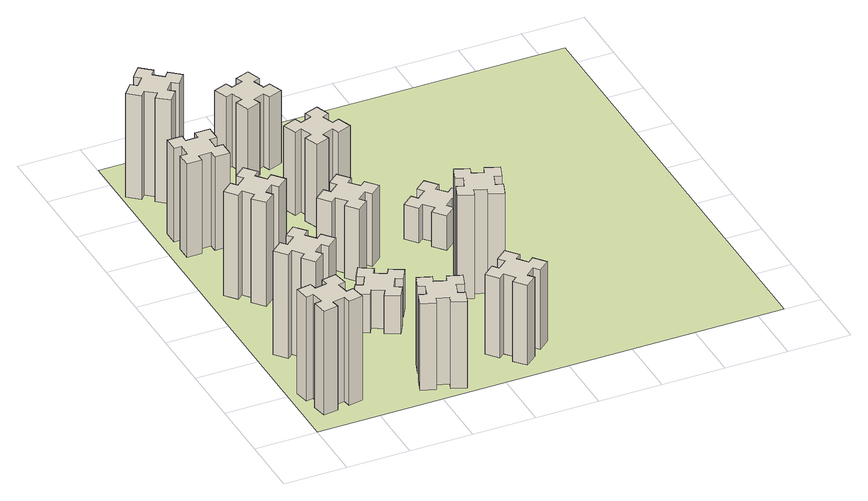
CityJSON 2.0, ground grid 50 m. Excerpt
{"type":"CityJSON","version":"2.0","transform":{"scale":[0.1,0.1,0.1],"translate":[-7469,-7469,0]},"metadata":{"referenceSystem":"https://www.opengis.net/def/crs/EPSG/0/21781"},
"CityObjects":{
"building1":{"type":"Building","attributes":{"class":"1000","function":"1000","usage":"1000","yearOfConstruction":2016,"roofType":"1000","measuredHeight":90,"storeysAboveGround":30,"storeysBelowGround":0},"geometry":[{"type":"Solid","lod":"1","boundaries":[[[[0,1,2,3,4,5,6,7,8,9,10,11,12,13,14,15,16,17,18,19]],[[17,16,20,21]],[[16,15,22,20]],[[15,14,23,22]],[[14,13,24,23]],[[13,12,25,24]],[[12,11,26,25]],[[11,10,27,26]],[[10,9,28,27]],[[9,8,29,28]],[[8,7,30,29]],[[7,6,31,30]],[[6,5,32,31]],[[5,4,33,32]],[[4,3,34,33]],[[3,2,35,34]],[[2,1,36,35]],[[1,0,37,36]],[[0,19,38,37]],[[19,18,39,38]],[[18,17,21,39]],[[24,25,26,27,28,29,30,31,32,33,34,35,36,37,38,39,21,20,22,23]]]]}]},
"building2":{"type":"Building","attributes":{"class":"1000","function":"1000","usage":"1000","yearOfConstruction":2016,"roofType":"1000","measuredHeight":90,"storeysAboveGround":30,"storeysBelowGround":0},"geometry":[{"type":"Solid","lod":"1","boundaries":[[[[40,41,42,43,44,45,46,47,48,49,50,51,52,53,54,55,56,57,58,59]],[[57,56,60,61]],[[56,55,62,60]],[[55,54,63,62]],[[54,53,64,63]],[[53,52,65,64]],[[52,51,66,65]],[[51,50,67,66]],[[50,49,68,67]],[[49,48,69,68]],[[48,47,70,69]],[[47,46,71,70]],[[46,45,72,71]],[[45,44,73,72]],[[44,43,74,73]],[[43,42,75,74]],[[42,41,76,75]],[[41,40,77,76]],[[40,59,78,77]],[[59,58,79,78]],[[58,57,61,79]],[[64,65,66,67,68,69,70,71,72,73,74,75,76,77,78,79,61,60,62,63]]]]}]},
"building3":{"type":"Building","attributes":{"class":"1000","function":"1000","usage":"1000","yearOfConstruction":2016,"roofType":"1000","measuredHeight":90,"storeysAboveGround":30,"storeysBelowGround":0},"geometry":[{"type":"Solid","lod":"1","boundaries":[[[[80,81,82,83,84,85,86,87,88,89,90,91,92,93,94,95,96,97,98,99]],[[97,96,100,101]],[[96,95,102,100]],[[95,94,103,102]],[[94,93,104,103]],[[93,92,105,104]],[[92,91,106,105]],[[91,90,107,106]],[[90,89,108,107]],[[89,88,109,108]],[[88,87,110,109]],[[87,86,111,110]],[[86,85,112,111]],[[85,84,113,112]],[[84,83,114,113]],[[83,82,115,114]],[[82,81,116,115]],[[81,80,117,116]],[[80,99,118,117]],[[99,98,119,118]],[[98,97,101,119]],[[104,105,106,107,108,109,110,111,112,113,114,115,116,117,118,119,101,100,102,103]]]]}]},
"building4":{"type":"Building","attributes":{"class":"1000","function":"1000","usage":"1000","yearOfConstruction":2016,"roofType":"1000","measuredHeight":81,"storeysAboveGround":30,"storeysBelowGround":0},"geometry":[{"type":"Solid","lod":"1","boundaries":[[[[120,121,122,123,124,125,126,127,128,129,130,131,132,133,134,135,136,137,138,139]],[[137,136,140,141]],[[136,135,142,140]],[[135,134,143,142]],[[134,133,144,143]],[[133,132,145,144]],[[132,131,146,145]],[[131,130,147,146]],[[130,129,148,147]],[[129,128,149,148]],[[128,127,150,149]],[[127,126,151,150]],[[126,125,152,151]],[[125,124,153,152]],[[124,123,154,153]],[[123,122,155,154]],[[122,121,156,155]],[[121,120,157,156]],[[120,139,158,157]],[[139,138,159,158]],[[138,137,141,159]],[[144,145,146,147,148,149,150,151,152,153,154,155,156,157,158,159,141,140,142,143]]]]}]},
"building5":{"type":"Building","attributes":{"class":"1000","function":"1000","usage":"1000","yearOfConstruction":2016,"roofType":"1000","measuredHeight":75,"storeysAboveGround":30,"storeysBelowGround":0},"geometry":[{"type":"Solid","lod":"1","boundaries":[[[[160,161,162,163,164,165,166,167,168,169,170,171,172,173,174,175,176,177,178,179]],[[177,176,180,181]],[[176,175,182,180]],[[175,174,183,182]],[[174,173,184,183]],[[173,172,185,184]],[[172,171,186,185]],[[171,170,187,186]],[[170,169,188,187]],[[169,168,189,188]],[[168,167,190,189]],[[167,166,191,190]],[[166,165,192,191]],[[165,164,193,192]],[[164,163,194,193]],[[163,162,195,194]],[[162,161,196,195]],[[161,160,197,196]],[[160,179,198,197]],[[179,178,199,198]],[[178,177,181,199]],[[184,185,186,187,188,189,190,191,192,193,194,195,196,197,198,199,181,180,182,183]]]]}]},
"building6":{"type":"Building","attributes":{"class":"1000","function":"1000","usage":"1000","yearOfConstruction":2016,"roofType":"1000","measuredHeight":90,"storeysAboveGround":30,"storeysBelowGround":0},"geometry":[{"type":"Solid","lod":"1","boundaries":[[[[200,201,202,203,204,205,206,207,208,209,210,211,212,213,214,215,216,217,218,219]],[[217,216,220,221]],[[216,215,222,220]],[[215,214,223,222]],[[214,213,224,223]],[[213,212,225,224]],[[212,211,226,225]],[[211,210,227,226]],[[210,209,228,227]],[[209,208,229,228]],[[208,207,230,229]],[[207,206,231,230]],[[206,205,232,231]],[[205,204,233,232]],[[204,203,234,233]],[[203,202,235,234]],[[202,201,236,235]],[[201,200,237,236]],[[200,219,238,237]],[[219,218,239,238]],[[218,217,221,239]],[[224,225,226,227,228,229,230,231,232,233,234,235,236,237,238,239,221,220,222,223]]]]}]},
"building7":{"type":"Building","attributes":{"class":"1000","function":"1000","usage":"1000","yearOfConstruction":2016,"roofType":"1000","measuredHeight":33,"storeysAboveGround":30,"storeysBelowGround":0},"geometry":[{"type":"Solid","lod":"1","boundaries":[[[[240,241,242,243,244,245,246,247,248,249,250,251,252,253,254,255,256,257,258,259]],[[257,256,260,261]],[[256,255,262,260]],[[255,254,263,262]],[[254,253,264,263]],[[253,252,265,264]],[[252,251,266,265]],[[251,250,267,266]],[[250,249,268,267]],[[249,248,269,268]],[[248,247,270,269]],[[247,246,271,270]],[[246,245,272,271]],[[245,244,273,272]],[[244,243,274,273]],[[243,242,275,274]],[[242,241,276,275]],[[241,240,277,276]],[[240,259,278,277]],[[259,258,279,278]],[[258,257,261,279]],[[264,265,266,267,268,269,270,271,272,273,274,275,276,277,278,279,261,260,262,263]]]]}]},
"building8":{"type":"Building","attributes":{"class":"1000","function":"1000","usage":"1000","yearOfConstruction":2016,"roofType":"1000","measuredHeight":63,"storeysAboveGround":30,"storeysBelowGround":0},"geometry":[{"type":"Solid","lod":"1","boundaries":[[[[280,281,282,283,284,285,286,287,288,289,290,291,292,293,294,295,296,297,298,299]],[[297,296,300,301]],[[296,295,302,300]],[[295,294,303,302]],[[294,293,304,303]],[[293,292,305,304]],[[292,291,306,305]],[[291,290,307,306]],[[290,289,308,307]],[[289,288,309,308]],[[288,287,310,309]],[[287,286,311,310]],[[286,285,312,311]],[[285,284,313,312]],[[284,283,314,313]],[[283,282,315,314]],[[282,281,316,315]],[[281,280,317,316]],[[280,299,318,317]],[[299,298,319,318]],[[298,297,301,319]],[[304,305,306,307,308,309,310,311,312,313,314,315,316,317,318,319,301,300,302,303]]]]}]},
"building9":{"type":"Building","attributes":{"class":"1000","function":"1000","usage":"1000","yearOfConstruction":2016,"roofType":"1000","measuredHeight":69,"storeysAboveGround":30,"storeysBelowGround":0},"geometry":[{"type":"Solid","lod":"1","boundaries":[[[[320,321,322,323,324,325,326,327,328,329,330,331,332,333,334,335,336,337,338,339]],[[337,336,340,341]],[[336,335,342,340]],[[335,334,343,342]],[[334,333,344,343]],[[333,332,345,344]],[[332,331,346,345]],[[331,330,347,346]],[[330,329,348,347]],[[329,328,349,348]],[[328,327,350,349]],[[327,326,351,350]],[[326,325,352,351]],[[325,324,353,352]],[[324,323,354,353]],[[323,322,355,354]],[[322,321,356,355]],[[321,320,357,356]],[[320,339,358,357]],[[339,338,359,358]],[[338,337,341,359]],[[344,345,346,347,348,349,350,351,352,353,354,355,356,357,358,359,341,340,342,343]]]]}]},
"building10":{"type":"Building","attributes":{"class":"1000","function":"1000","usage":"1000","yearOfConstruction":2016,"roofType":"1000","measuredHeight":72,"storeysAboveGround":30,"storeysBelowGround":0},"geometry":[{"type":"Solid","lod":"1","boundaries":[[[[360,361,362,363,364,365,366,367,368,369,370,371,372,373,374,375,376,377,378,379]],[[377,376,380,381]],[[376,375,382,380]],[[375,374,383,382]],[[374,373,384,383]],[[373,372,385,384]],[[372,371,386,385]],[[371,370,387,386]],[[370,369,388,387]],[[369,368,389,388]],[[368,367,390,389]],[[367,366,391,390]],[[366,365,392,391]],[[365,364,393,392]],[[364,363,394,393]],[[363,362,395,394]],[[362,361,396,395]],[[361,360,397,396]],[[360,379,398,397]],[[379,378,399,398]],[[378,377,381,399]],[[384,385,386,387,388,389,390,391,392,393,394,395,396,397,398,399,381,380,382,383]]]]}]},
"building11":{"type":"Building","attributes":{"class":"1000","function":"1000","usage":"1000","yearOfConstruction":2016,"roofType":"1000","measuredHeight":63,"storeysAboveGround":30,"storeysBelowGround":0},"geometry":[{"type":"Solid","lod":"1","boundaries":[[[[400,401,402,403,404,405,406,407,408,409,410,411,412,413,414,415,416,417,418,419]],[[417,416,420,421]],[[416,415,422,420]],[[415,414,423,422]],[[414,413,424,423]],[[413,412,425,424]],[[412,411,426,425]],[[411,410,427,426]],[[410,409,428,427]],[[409,408,429,428]],[[408,407,430,429]],[[407,406,431,430]],[[406,405,432,431]],[[405,404,433,432]],[[404,403,434,433]],[[403,402,435,434]],[[402,401,436,435]],[[401,400,437,436]],[[400,419,438,437]],[[419,418,439,438]],[[418,417,421,439]],[[424,425,426,427,428,429,430,431,432,433,434,435,436,437,438,439,421,420,422,423]]]]}]},
"building12":{"type":"Building","attributes":{"class":"1000","function":"1000","usage":"1000","yearOfConstruction":2016,"roofType":"1000","measuredHeight":90,"storeysAboveGround":30,"storeysBelowGround":0},"geometry":[{"type":"Solid","lod":"1","boundaries":[[[[440,441,442,443,444,445,446,447,448,449,450,451,452,453,454,455,456,457,458,459]],[[457,456,460,461]],[[456,455,462,460]],[[455,454,463,462]],[[454,453,464,463]],[[453,452,465,464]],[[452,451,466,465]],[[451,450,467,466]],[[450,449,468,467]],[[449,448,469,468]],[[448,447,470,469]],[[447,446,471,470]],[[446,445,472,471]],[[445,444,473,472]],[[444,443,474,473]],[[443,442,475,474]],[[442,441,476,475]],[[441,440,477,476]],[[440,459,478,477]],[[459,458,479,478]],[[458,457,461,479]],[[464,465,466,467,468,469,470,471,472,473,474,475,476,477,478,479,461,460,462,463]]]]}]},
"building13":{"type":"Building","attributes":{"class":"1000","function":"1000","usage":"1000","yearOfConstruction":2016,"roofType":"1000","measuredHeight":30,"storeysAboveGround":30,"storeysBelowGround":0},"geometry":[{"type":"Solid","lod":"1","boundaries":[[[[480,481,482,483,484,485,486,487,488,489,490,491,492,493,494,495,496,497,498,499]],[[497,496,500,501]],[[496,495,502,500]],[[495,494,503,502]],[[494,493,504,503]],[[493,492,505,504]],[[492,491,506,505]],[[491,490,507,506]],[[490,489,508,507]],[[489,488,509,508]],[[488,487,510,509]],[[487,486,511,510]],[[486,485,512,511]],[[485,484,513,512]],[[484,483,514,513]],[[483,482,515,514]],[[482,481,516,515]],[[481,480,517,516]],[[480,499,518,517]],[[499,498,519,518]],[[498,497,501,519]],[[504,505,506,507,508,509,510,511,512,513,514,515,516,517,518,519,501,500,502,503]]]]}]},
"landuse1":{"type":"LandUse","attributes":{"name":"plot1","function":"1010"},"geometry":[{"type":"MultiSurface","lod":"1","boundaries":[[[520,521,522,523]]]}]}
},
"vertices":[
[305,492,0],[207,475,0],[197,534,0],[78,513,0],[99,395,0],[158,405,0],[176,307,0],[117,297,0],[137,178,0],[256,199,0],[245,258,0],[344,276,0],[354,217,0],[472,237,0],[451,356,0],[392,345,0],[375,444,0],[434,454,0],[413,572,0],[295,551,0],[375,444,900],[434,454,900],[392,345,900],[451,356,900],[472,237,900],[354,217,900],[344,276,900],[245,258,900],[256,199,900],[137,178,900],[117,297,900],[176,307,900],[158,405,900],[99,395,900],[78,513,900],[197,534,900],[207,475,900],[305,492,900],[295,551,900],[413,572,900],
[492,1048,0],[427,1124,0],[473,1163,0],[396,1255,0],[304,1178,0],[343,1132,0],[266,1067,0],[228,1113,0],[136,1036,0],[213,944,0],[259,983,0],[323,906,0],[277,868,0],[354,776,0],[446,853,0],[408,899,0],[484,963,0],[523,917,0],[615,994,0],[538,1086,0],[484,963,900],[523,917,900],[408,899,900],[446,853,900],[354,776,900],[277,868,900],[323,906,900],[259,983,900],[213,944,900],[136,1036,900],[228,1113,900],[266,1067,900],[343,1132,900],[304,1178,900],[396,1255,900],[473,1163,900],[427,1124,900],[492,1048,900],[538,1086,900],[615,994,900],
[492,1888,0],[427,1964,0],[473,2003,0],[396,2095,0],[304,2018,0],[343,1972,0],[266,1907,0],[228,1953,0],[136,1876,0],[213,1784,0],[259,1823,0],[323,1746,0],[277,1708,0],[354,1616,0],[446,1693,0],[408,1739,0],[484,1803,0],[523,1757,0],[615,1834,0],[538,1926,0],[484,1803,900],[523,1757,900],[408,1739,900],[446,1693,900],[354,1616,900],[277,1708,900],[323,1746,900],[259,1823,900],[213,1784,900],[136,1876,900],[228,1953,900],[266,1907,900],[343,1972,900],[304,2018,900],[396,2095,900],[473,2003,900],[427,1964,900],[492,1888,900],[538,1926,900],[615,1834,900],
[385,2545,0],[385,2645,0],[445,2645,0],[445,2765,0],[325,2765,0],[325,2705,0],[225,2705,0],[225,2765,0],[105,2765,0],[105,2645,0],[165,2645,0],[165,2545,0],[105,2545,0],[105,2425,0],[225,2425,0],[225,2485,0],[325,2485,0],[325,2425,0],[445,2425,0],[445,2545,0],[325,2485,810],[325,2425,810],[225,2485,810],[225,2425,810],[105,2425,810],[105,2545,810],[165,2545,810],[165,2645,810],[105,2645,810],[105,2765,810],[225,2765,810],[225,2705,810],[325,2705,810],[325,2765,810],[445,2765,810],[445,2645,810],[385,2645,810],[385,2545,810],[445,2545,810],[445,2425,810],
[1029,360,0],[995,266,0],[939,287,0],[897,174,0],[1010,133,0],[1031,189,0],[1125,155,0],[1104,99,0],[1217,57,0],[1258,170,0],[1202,191,0],[1236,285,0],[1292,264,0],[1333,377,0],[1220,418,0],[1200,362,0],[1106,396,0],[1127,452,0],[1014,493,0],[973,380,0],[1106,396,750],[1127,452,750],[1200,362,750],[1220,418,750],[1333,377,750],[1292,264,750],[1236,285,750],[1202,191,750],[1258,170,750],[1217,57,750],[1104,99,750],[1125,155,750],[1031,189,750],[1010,133,750],[897,174,750],[939,287,750],[995,266,750],[1029,360,750],[973,380,750],[1014,493,750],
[384,3387,0],[308,3452,0],[346,3498,0],[254,3575,0],[177,3483,0],[223,3444,0],[159,3368,0],[113,3406,0],[36,3314,0],[128,3237,0],[166,3283,0],[243,3219,0],[204,3173,0],[296,3096,0],[373,3188,0],[327,3226,0],[392,3303,0],[438,3264,0],[515,3356,0],[423,3433,0],[392,3303,900],[438,3264,900],[327,3226,900],[373,3188,900],[296,3096,900],[204,3173,900],[243,3219,900],[166,3283,900],[128,3237,900],[36,3314,900],[113,3406,900],[159,3368,900],[223,3444,900],[177,3483,900],[254,3575,900],[346,3498,900],[308,3452,900],[384,3387,900],[423,3433,900],[515,3356,900],
[1086,1017,0],[1136,1104,0],[1188,1074,0],[1248,1178,0],[1144,1238,0],[1114,1186,0],[1027,1236,0],[1057,1288,0],[953,1348,0],[893,1244,0],[945,1214,0],[895,1127,0],[843,1157,0],[783,1053,0],[887,993,0],[917,1045,0],[1004,995,0],[974,943,0],[1078,883,0],[1138,987,0],[1004,995,330],[974,943,330],[917,1045,330],[887,993,330],[783,1053,330],[843,1157,330],[895,1127,330],[945,1214,330],[893,1244,330],[953,1348,330],[1057,1288,330],[1027,1236,330],[1114,1186,330],[1144,1238,330],[1248,1178,330],[1188,1074,330],[1136,1104,330],[1086,1017,330],[1138,987,330],[1078,883,330],
[1083,1972,0],[1006,1907,0],[968,1953,0],[876,1876,0],[953,1784,0],[999,1823,0],[1063,1746,0],[1017,1708,0],[1094,1616,0],[1186,1693,0],[1148,1739,0],[1224,1803,0],[1263,1757,0],[1355,1834,0],[1278,1926,0],[1232,1888,0],[1167,1964,0],[1213,2003,0],[1136,2095,0],[1044,2018,0],[1167,1964,630],[1213,2003,630],[1232,1888,630],[1278,1926,630],[1355,1834,630],[1263,1757,630],[1224,1803,630],[1148,1739,630],[1186,1693,630],[1094,1616,630],[1017,1708,630],[1063,1746,630],[999,1823,630],[953,1784,630],[876,1876,630],[968,1953,630],[1006,1907,630],[1083,1972,630],[1044,2018,630],[1136,2095,630],
[1723,492,0],[1646,427,0],[1608,473,0],[1516,396,0],[1593,304,0],[1639,343,0],[1703,266,0],[1657,228,0],[1734,136,0],[1826,213,0],[1788,259,0],[1864,323,0],[1903,277,0],[1995,354,0],[1918,446,0],[1872,408,0],[1807,484,0],[1853,523,0],[1776,615,0],[1684,538,0],[1807,484,690],[1853,523,690],[1872,408,690],[1918,446,690],[1995,354,690],[1903,277,690],[1864,323,690],[1788,259,690],[1826,213,690],[1734,136,690],[1657,228,690],[1703,266,690],[1639,343,690],[1593,304,690],[1516,396,690],[1608,473,690],[1646,427,690],[1723,492,690],[1684,538,690],[1776,615,690],
[1225,2716,0],[1131,2682,0],[1110,2738,0],[997,2697,0],[1039,2584,0],[1095,2605,0],[1129,2511,0],[1073,2490,0],[1114,2377,0],[1227,2419,0],[1206,2475,0],[1300,2509,0],[1320,2453,0],[1433,2494,0],[1392,2607,0],[1336,2586,0],[1302,2680,0],[1358,2700,0],[1317,2813,0],[1204,2772,0],[1302,2680,720],[1358,2700,720],[1336,2586,720],[1392,2607,720],[1433,2494,720],[1320,2453,720],[1300,2509,720],[1206,2475,720],[1227,2419,720],[1114,2377,720],[1073,2490,720],[1129,2511,720],[1095,2605,720],[1039,2584,720],[997,2697,720],[1110,2738,720],[1131,2682,720],[1225,2716,720],[1204,2772,720],[1317,2813,720],
[1025,3456,0],[931,3422,0],[910,3478,0],[797,3437,0],[839,3324,0],[895,3345,0],[929,3251,0],[873,3230,0],[914,3117,0],[1027,3159,0],[1006,3215,0],[1100,3249,0],[1120,3193,0],[1233,3234,0],[1192,3347,0],[1136,3326,0],[1102,3420,0],[1158,3440,0],[1117,3553,0],[1004,3512,0],[1102,3420,630],[1158,3440,630],[1136,3326,630],[1192,3347,630],[1233,3234,630],[1120,3193,630],[1100,3249,630],[1006,3215,630],[1027,3159,630],[914,3117,630],[873,3230,630],[929,3251,630],[895,3345,630],[839,3324,630],[797,3437,630],[910,3478,630],[931,3422,630],[1025,3456,630],[1004,3512,630],[1117,3553,630],
[1769,1300,0],[1735,1206,0],[1679,1227,0],[1637,1114,0],[1750,1073,0],[1771,1129,0],[1865,1095,0],[1844,1039,0],[1957,997,0],[1998,1110,0],[1942,1131,0],[1976,1225,0],[2032,1204,0],[2073,1317,0],[1960,1358,0],[1940,1302,0],[1846,1336,0],[1867,1392,0],[1754,1433,0],[1713,1320,0],[1846,1336,900],[1867,1392,900],[1940,1302,900],[1960,1358,900],[2073,1317,900],[2032,1204,900],[1976,1225,900],[1942,1131,900],[1998,1110,900],[1957,997,900],[1844,1039,900],[1865,1095,900],[1771,1129,900],[1750,1073,900],[1637,1114,900],[1679,1227,900],[1735,1206,900],[1769,1300,900],[1713,1320,900],[1754,1433,900],
[1972,1988,0],[1907,2064,0],[1953,2103,0],[1876,2195,0],[1784,2118,0],[1823,2072,0],[1746,2007,0],[1708,2053,0],[1616,1976,0],[1693,1884,0],[1739,1923,0],[1803,1846,0],[1757,1808,0],[1834,1716,0],[1926,1793,0],[1888,1839,0],[1964,1903,0],[2003,1857,0],[2095,1934,0],[2018,2026,0],[1964,1903,300],[2003,1857,300],[1888,1839,300],[1926,1793,300],[1834,1716,300],[1757,1808,300],[1803,1846,300],[1739,1923,300],[1693,1884,300],[1616,1976,300],[1708,2053,300],[1746,2007,300],[1823,2072,300],[1784,2118,300],[1876,2195,300],[1953,2103,300],[1907,2064,300],[1972,1988,300],[2018,2026,300],[2095,1934,300],
[5,3705,0],[3705,3705,0],[3705,5,0],[5,5,0]
]}
